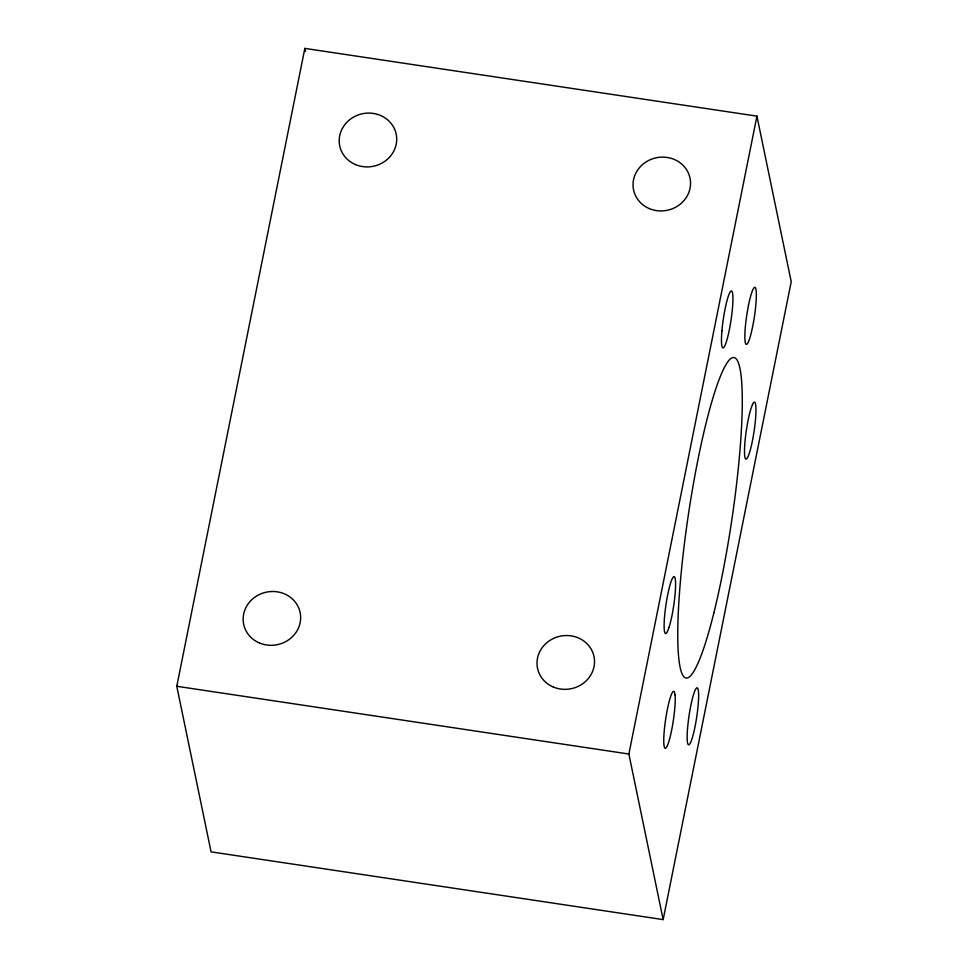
<?xml version="1.0" encoding="UTF-8"?>
<svg xmlns="http://www.w3.org/2000/svg" width="968" height="968" viewBox="0 0 968 968"><rect width="100%" height="100%" fill="white"/><g stroke="black" fill="none" stroke-linecap="round" stroke-linejoin="round"><path stroke-width="1.45" d="M176.781 686.276L304.847 48.4L756.928 116.148L791.219 281.724L663.153 919.6L211.072 851.852L176.781 686.276L628.873 754.024L663.153 919.6M628.873 754.024L756.928 116.148M304.847 48.4L305.452 51.352M698.581 698.472L698.17 704.837A28.834 3.896 -81.5 0 1 690.632 742.432A28.834 3.896 -81.5 0 1 687.595 727.791L688.357 720.64A28.834 3.896 -81.5 0 1 695.145 690.208A28.834 3.896 -81.5 0 1 698.581 698.472M721.91 330.911L721.511 337.275A28.834 3.896 -81.5 0 0 724.947 345.54A28.834 3.896 -81.5 0 0 731.723 315.108L732.486 307.957A28.834 3.896 -81.5 0 0 729.461 293.316A28.834 3.896 -81.5 0 0 721.91 330.911M748.445 305.525L747.139 312.761A28.834 3.896 -81.5 0 0 745.263 342.454A28.834 3.896 -81.5 0 0 751.289 332.75L752.741 326.228A28.834 3.896 -81.5 0 0 755.935 289.299A28.834 3.896 -81.5 0 0 748.445 305.525M669.033 627.349L667.593 631.209A28.834 3.896 -81.5 0 1 664.568 616.568A28.834 3.896 -81.5 0 1 672.107 578.985L673.401 576.904A28.834 3.896 -81.5 0 1 675.144 593.614A28.834 3.896 -81.5 0 1 669.033 627.349M752.487 404.539L751.047 408.399A28.834 3.896 -81.5 0 0 744.949 442.134A28.834 3.896 -81.5 0 0 746.679 458.844L747.974 456.763A28.834 3.896 -81.5 0 0 755.524 419.18A28.834 3.896 -81.5 0 0 752.487 404.539M675.059 694.867L674.502 692.168A28.834 3.896 -81.5 0 0 664.81 725.419A28.834 3.896 -81.5 0 0 668.428 742.88A28.834 3.896 -81.5 0 0 675.059 694.867M553.297 687.014A28.834 26.826 -11.7 0 0 594.437 659.644A28.834 26.826 -11.7 0 0 549.558 640.647A28.834 26.826 -11.7 0 0 553.297 687.014M355.486 164.572A28.834 26.826 -11.7 0 0 396.626 137.202A28.834 26.826 -11.7 0 0 351.747 118.205A28.834 26.826 -11.7 0 0 355.486 164.572M649.334 208.604A28.834 26.826 -11.7 0 0 690.474 181.234A28.834 26.826 -11.7 0 0 645.595 162.237A28.834 26.826 -11.7 0 0 649.334 208.604M259.436 642.982A28.834 26.826 -11.7 0 0 300.576 615.612A28.834 26.826 -11.7 0 0 255.697 596.615A28.834 26.826 -11.7 0 0 259.436 642.982M713.912 612.708A162.055 21.865 -81.5 0 0 735.886 358.535A162.055 21.865 -81.5 0 0 680.322 582.373A162.055 21.865 -81.5 0 0 713.912 612.708"/></g></svg>
